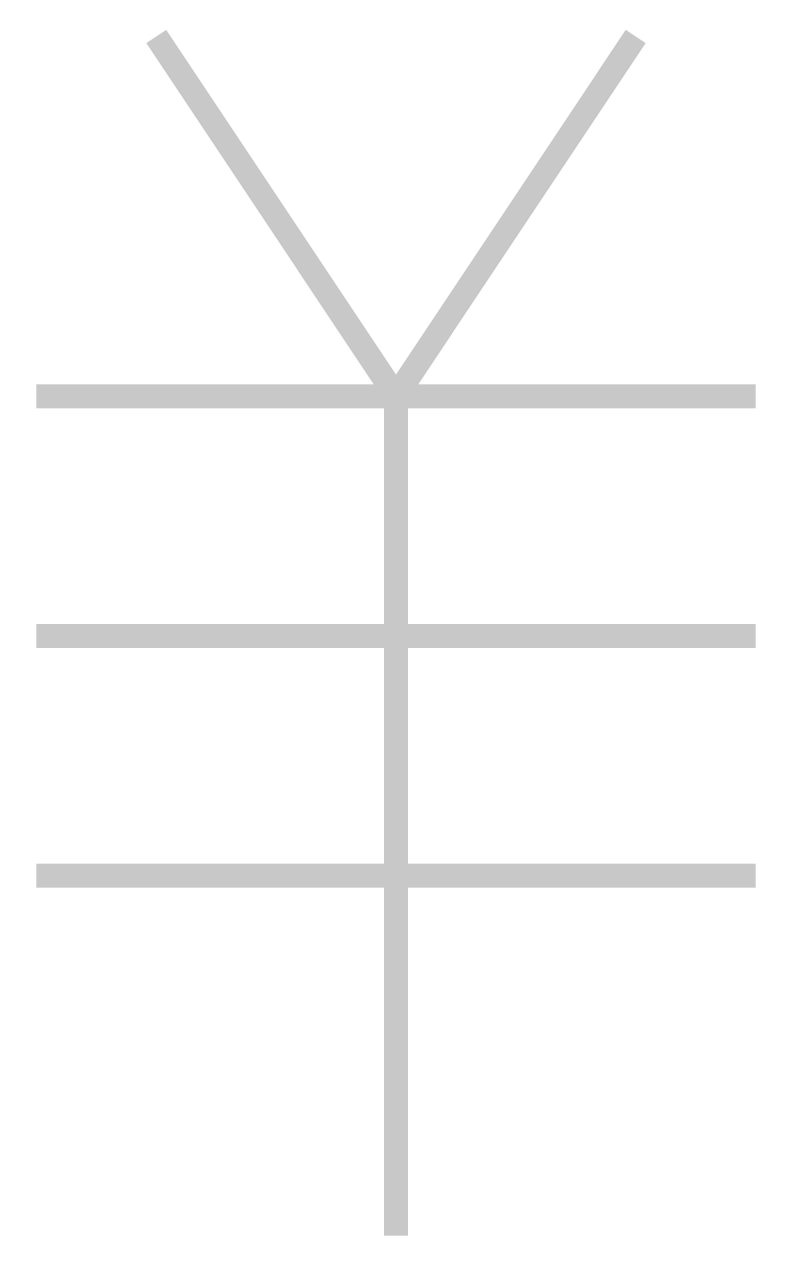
# Model space of a CAD drawing. Extents: x 6.04 to 9.14, y 1.33 to 6.43.
import ezdxf

# ---------------------------------------------------------------- set-up
doc = ezdxf.new("R2010")
doc.units = 0
doc.header["$MEASUREMENT"] = 0
doc.layers.get('0').update_dxf_attribs({"linetype": 'CONTINUOUS'})

msp = doc.modelspace()

# ---------------------------------------------------------------- linework, layer by layer
at = {"const_width": 0.1}
for points in [[(6.5913, 6.3831), (7.5913, 4.8831), (8.5913, 6.3831)], [(6.0913, 4.8831), (9.0913, 4.8831)], [(7.5913, 4.8831), (7.5913, 1.3831)], [(6.0913, 3.8831), (9.0913, 3.8831)], [(6.0913, 2.8831), (9.0913, 2.8831)]]:
    msp.add_lwpolyline(points, dxfattribs=at)

doc.saveas('drawing.dxf')
